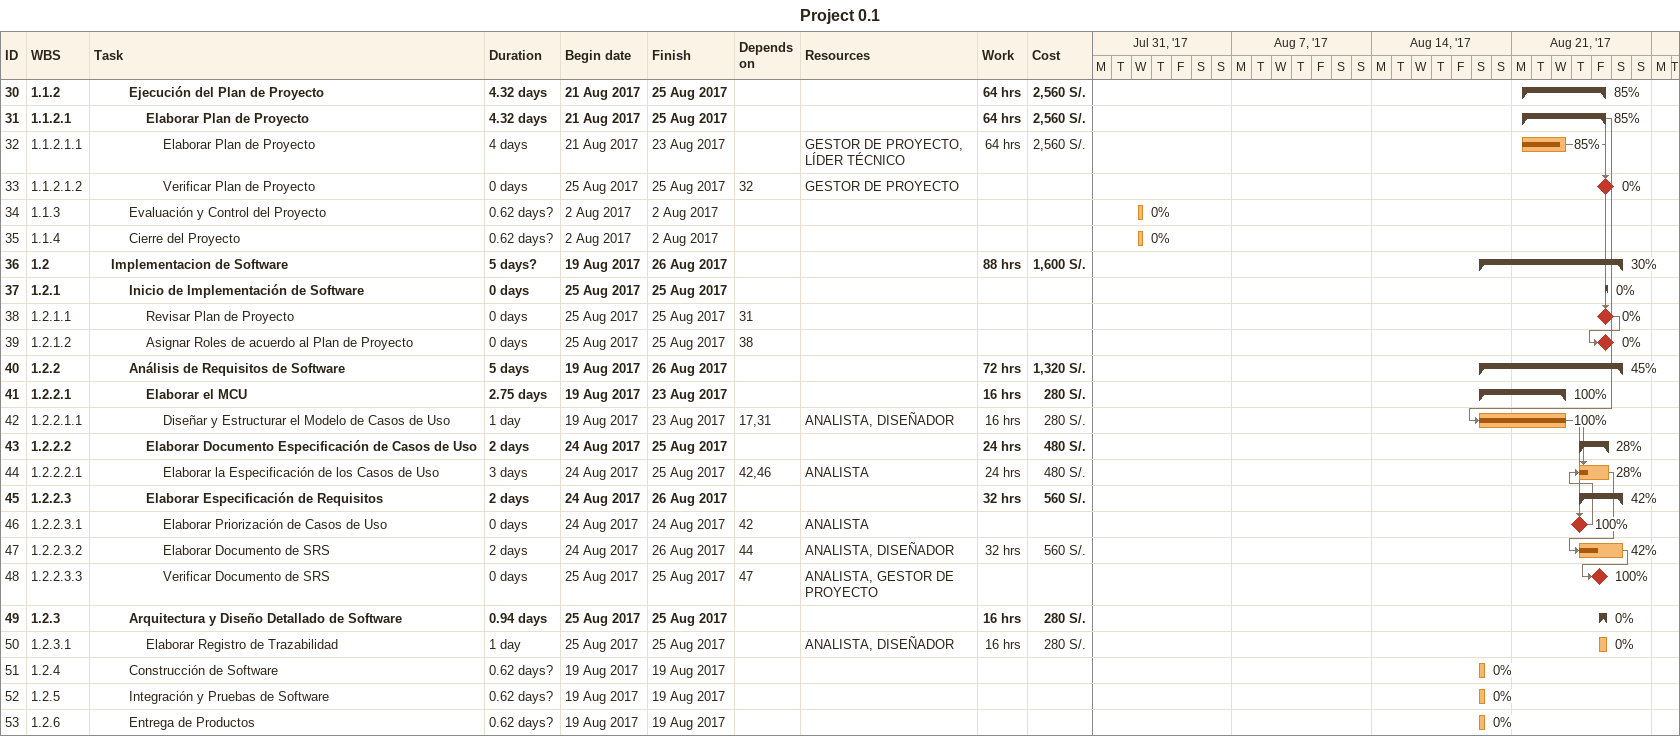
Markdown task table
Project 0.1

| ID | WBS | Task | Duration | Start | Finish | Predecessors | Resources | % complete | Work (h) | Cost (S/.) |
|---|---|---|---|---|---|---|---|---|---|---|
| 30 | 1.1.2 | **Ejecución del Plan de Proyecto** | 4.32d | 2017-08-21 | 2017-08-25 |  |  | 85 | 64 | 2560 |
| 31 | 1.1.2.1 | **Elaborar Plan de Proyecto** | 4.32d | 2017-08-21 | 2017-08-25 |  |  | 85 | 64 | 2560 |
| 32 | 1.1.2.1.1 | Elaborar Plan de Proyecto | 4d | 2017-08-21 | 2017-08-23 |  | GESTOR DE PROYECTO, LÍDER TÉCNICO | 85 | 64 | 2560 |
| 33 | 1.1.2.1.2 | Verificar Plan de Proyecto | 0d | 2017-08-25 | 2017-08-25 | 32 | GESTOR DE PROYECTO | 0 |  |  |
| 34 | 1.1.3 | Evaluación y Control del Proyecto | 0.62d? | 2017-08-02 | 2017-08-02 |  |  | 0 |  |  |
| 35 | 1.1.4 | Cierre del Proyecto | 0.62d? | 2017-08-02 | 2017-08-02 |  |  | 0 |  |  |
| 36 | 1.2 | **Implementacion de Software** | 5d? | 2017-08-19 | 2017-08-26 |  |  | 30 | 88 | 1600 |
| 37 | 1.2.1 | **Inicio de Implementación de Software** | 0d | 2017-08-25 | 2017-08-25 |  |  | 0 |  |  |
| 38 | 1.2.1.1 | Revisar Plan de Proyecto | 0d | 2017-08-25 | 2017-08-25 | 31 |  | 0 |  |  |
| 39 | 1.2.1.2 | Asignar Roles de acuerdo al Plan de Proyecto | 0d | 2017-08-25 | 2017-08-25 | 38 |  | 0 |  |  |
| 40 | 1.2.2 | **Análisis de Requisitos de Software** | 5d | 2017-08-19 | 2017-08-26 |  |  | 45 | 72 | 1320 |
| 41 | 1.2.2.1 | **Elaborar el MCU** | 2.75d | 2017-08-19 | 2017-08-23 |  |  | 100 | 16 | 280 |
| 42 | 1.2.2.1.1 | Diseñar y Estructurar el Modelo de Casos de Uso | 1d | 2017-08-19 | 2017-08-23 | 17, 31 | ANALISTA, DISEÑADOR | 100 | 16 | 280 |
| 43 | 1.2.2.2 | **Elaborar Documento Especificación de Casos de Uso** | 2d | 2017-08-24 | 2017-08-25 |  |  | 28 | 24 | 480 |
| 44 | 1.2.2.2.1 | Elaborar la Especificación de los Casos de Uso | 3d | 2017-08-24 | 2017-08-25 | 42, 46 | ANALISTA | 28 | 24 | 480 |
| 45 | 1.2.2.3 | **Elaborar Especificación de Requisitos** | 2d | 2017-08-24 | 2017-08-26 |  |  | 42 | 32 | 560 |
| 46 | 1.2.2.3.1 | Elaborar Priorización de Casos de Uso | 0d | 2017-08-24 | 2017-08-24 | 42 | ANALISTA | 100 |  |  |
| 47 | 1.2.2.3.2 | Elaborar Documento de SRS | 2d | 2017-08-24 | 2017-08-26 | 44 | ANALISTA, DISEÑADOR | 42 | 32 | 560 |
| 48 | 1.2.2.3.3 | Verificar Documento de SRS | 0d | 2017-08-25 | 2017-08-25 | 47 | ANALISTA, GESTOR DE PROYECTO | 100 |  |  |
| 49 | 1.2.3 | **Arquitectura y Diseño Detallado de Software** | 0.94d | 2017-08-25 | 2017-08-25 |  |  | 0 | 16 | 280 |
| 50 | 1.2.3.1 | Elaborar Registro de Trazabilidad | 1d | 2017-08-25 | 2017-08-25 |  | ANALISTA, DISEÑADOR | 0 | 16 | 280 |
| 51 | 1.2.4 | Construcción de Software | 0.62d? | 2017-08-19 | 2017-08-19 |  |  | 0 |  |  |
| 52 | 1.2.5 | Integración y Pruebas de Software | 0.62d? | 2017-08-19 | 2017-08-19 |  |  | 0 |  |  |
| 53 | 1.2.6 | Entrega de Productos | 0.62d? | 2017-08-19 | 2017-08-19 |  |  | 0 |  |  |
